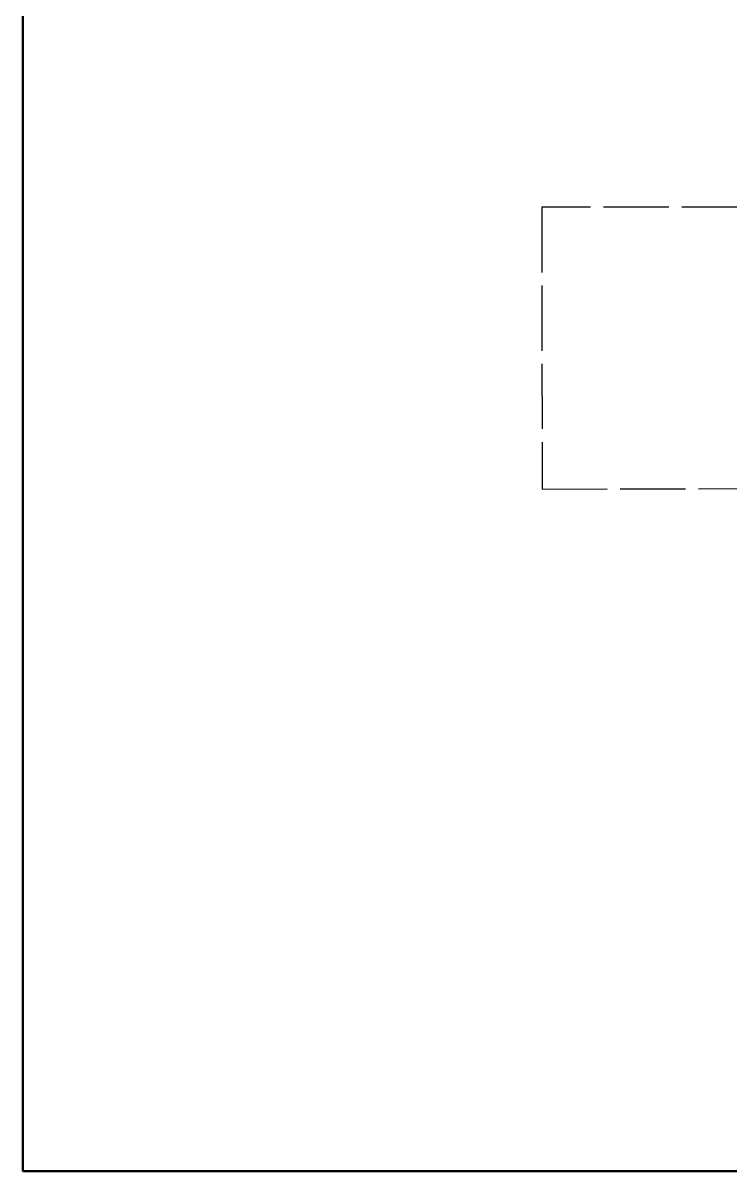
# Model space of a CAD drawing. Header units: millimetres. Extents: x 44692 to 659456, y -26273 to 37550.
# Drawn here: x 257514 to 260271, y -6801 to -2328 of the extents above; entities that cross this region are included whole.
import ezdxf

# ---------------------------------------------------------------- set-up
doc = ezdxf.new("R2010")
doc.units = ezdxf.units.MM
doc.header["$LTSCALE"] = 100
doc.linetypes.add('DASHEDX2', pattern=[3.048, 2.54, -0.508])
doc.layers.add('Area proceso', color=90, linetype='DASHEDX2')
doc.layers.add('Paredes', color=7, linetype='Continuous', lineweight=50)

msp = doc.modelspace()

# ---------------------------------------------------------------- linework, layer by layer
at = {"layer": 'Area proceso'}
for p, q in [((260336.449, -3045.758), (259536.45, -3046.747)), ((259536.45, -3046.747), (259537.807, -4144.573)), ((259537.807, -4144.573), (260339.16, -4142.593))]:
    msp.add_line(p, q, dxfattribs=at)
at = {"layer": 'Paredes'}
for p, q in [((257513.787, -709.148), (257513.787, -3673.035)), ((257513.787, -6801.322), (257513.787, -3673.035)), ((257513.787, -6801.322), (263892.261, -6801.322))]:
    msp.add_line(p, q, dxfattribs=at)

doc.saveas('drawing.dxf')
